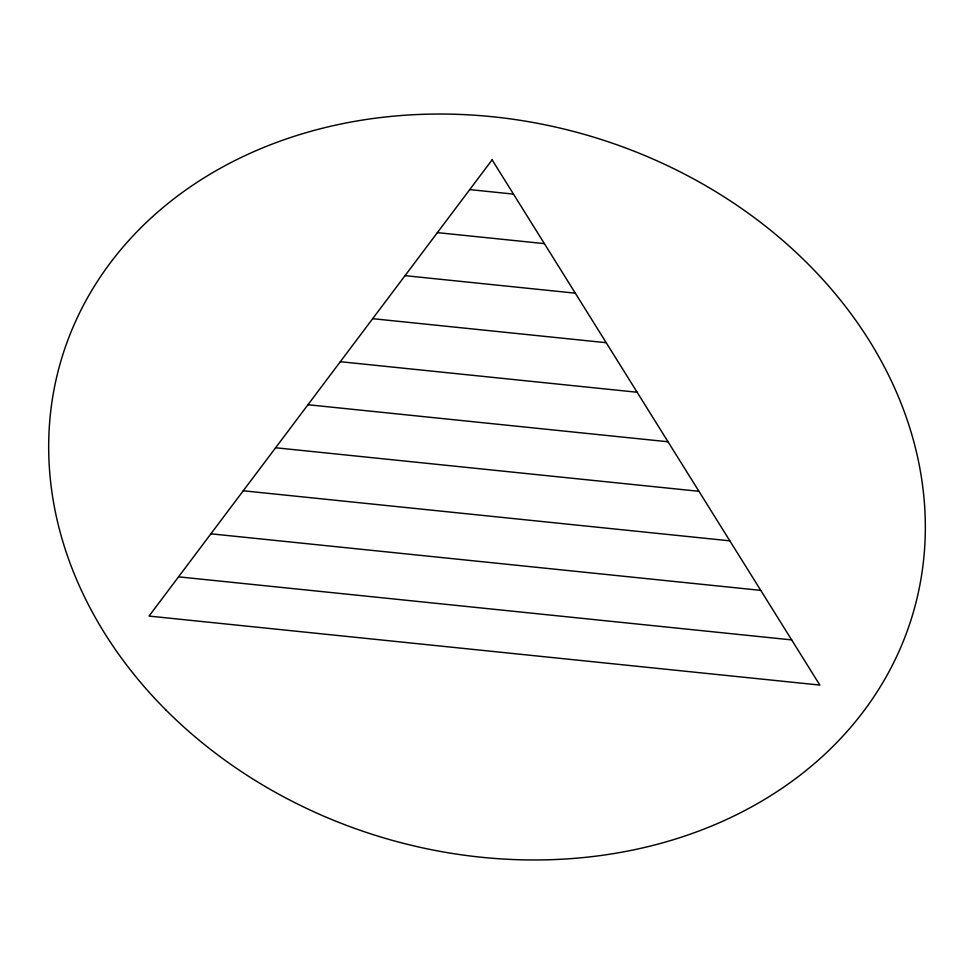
<?xml version="1.0" encoding="UTF-8"?>
<svg xmlns="http://www.w3.org/2000/svg" width="974" height="974" viewBox="0 0 974 974"><rect width="100%" height="100%" fill="white"/><g stroke="black" fill="none" stroke-linecap="round" stroke-linejoin="round"><path stroke-width="1.46" d="M469.736 189.601L513.493 194.106M437.387 232.628L544.393 243.634M405.026 275.654L575.305 293.174M372.677 318.681L606.218 342.702M340.316 361.707L637.118 392.242M307.967 404.734L668.03 441.77M275.605 447.76L698.942 491.298M243.257 490.786L729.843 540.838M210.895 533.813L760.755 590.366M178.546 576.839L791.667 639.906M492.113 159.846L149.034 616.079L819.852 685.075L492.113 159.846M165.799 709.863A444.363 365.774 16.8 0 0 905.917 634.561A444.363 365.774 16.8 0 0 389.296 116.576A444.363 365.774 16.8 0 0 165.799 709.863"/></g></svg>
